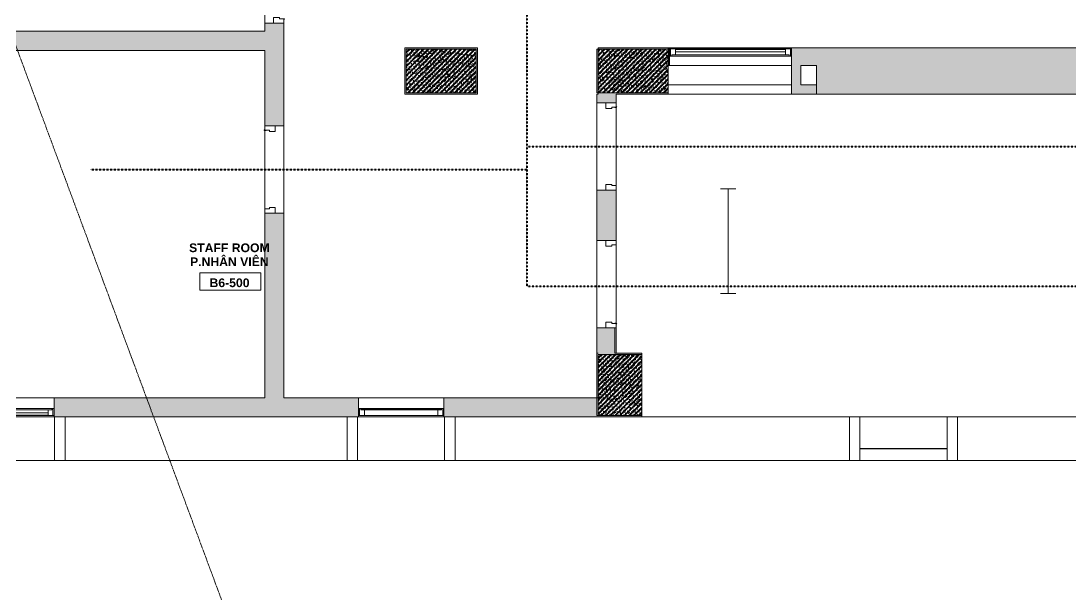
# Model space of a CAD drawing. Header units: millimetres. Extents: x -34669 to 32595, y 16058 to 152521.
# Drawn here: x -28502 to -16475, y 60153 to 66718 of the extents above; entities that cross this region are included whole.
import ezdxf

# ---------------------------------------------------------------- set-up
doc = ezdxf.new("R2010")
doc.units = ezdxf.units.MM
for name, pattern in [('Dash', [6.35, 3.175, -3.175]), ('dash 1-1', [2, 1, -1]), ('Double dash', [42.8625, 15.875, -4.7625, 6.35, -4.7625, 6.35, -4.7625])]:
    doc.linetypes.add(name, pattern=pattern)
for name, color, linetype, lineweight in [('A-AREA-IDEN', 2, 'Continuous', 9), ('A-DETL', 90, 'Continuous', 5), ('A-DETL-MBND', 5, 'Continuous', 5), ('A-DOOR', 31, 'Continuous', 5), ('A-FLOR', 192, 'Continuous', 5), ('A-GLAZ', 151, 'Continuous', 5), ('A-GLAZ-CURT', 52, 'Continuous', 5), ('A-GLAZ-CWMG', 51, 'Continuous', 5), ('A-GLAZ-HDLN', 1, 'Dash', 5), ('A-WALL', 113, 'Continuous', 5), ('A-WALL-PATT', 111, 'Continuous', 5), ('C-PROP-LINE', 91, 'Double dash', 9), ('S-COLS', 52, 'Continuous', 5)]:
    doc.layers.add(name, color=color, linetype=linetype, lineweight=lineweight)
doc.styles.add('Arial_B', font='arialbd.ttf', dxfattribs={"height": 100})

# ---------------------------------------------------------------- blocks, each defined once
blk = doc.blocks.new('M_Concrete-Rectangular-Column - C4 - 500 x 800mm-9522334-5th Traffic Floor Plan - Pedestrian')
at = {"layer": 'S-COLS'}
h = blk.add_hatch(dxfattribs=at)
h.set_pattern_fill('FP_12', color=256, style=0, pattern_type=2)
h.set_pattern_definition([(320, (-66147, -23689.933), (-5.57885, -63.763904), [6.667, -73.342]), (265, (-66147, -23689.93), (66.869514, 12.334876), [5.334, -58.674]), (10.451, (-66147.465, -23695.25), (61.29098, -51.43036), [5.667, -62.332]), (316.184, (-66129.22, -23689.93), (-14.71484, -94.87722), [10.001, -110.014]), (6.636, (-66130.45, -23697.84), (86.5993, -83.09115), [8.5, -93.497]), (261.184, (-66129.22, -23689.93), (86.59928, -83.09204), [8.001, -88.011]), (291, (-66133.665, -23698.823), (-35.792726, -53.064487), [6.668, -73.343]), (236, (-66133.665, -23698.82), (64.46546, -21.63066), [5.334, -58.674]), (341.451, (-66136.65, -23703.245), (28.672367, -74.69646), [5.667, -62.332]), (307.5, (-66147, -23689.933), (29.594271, -1.080413), [1.676, -56.286, 1.676, -57.887, -58.896]), (307.5, (-66147, -23689.933), (29.594271, -1.080413), [-117.526, 1.676, -57.22]), (277.5, (-66147, -23689.933), (35.063507, -23.386368), [1.676, -32.283, 1.676, -54.953, -22.447]), (277.5, (-66147, -23689.933), (35.063507, -23.386368), [-90.589, 1.676, -20.771]), (237.5, (-66147, -23670.108), (-2.005468, -47.456567), [1.676, -20.549, 1.676, -67.666, -92.011]), (237.5, (-66147, -23670.108), (-2.005468, -47.456567), [-91.567, 1.676, -90.335]), (227.5, (-66147, -23661.22), (8.89904, -51.844948), [1.676, -27.216, 1.676, -44.374, -65.342]), (227.5, (-66147, -23661.22), (8.89904, -51.844948), [-74.943, 1.676, -63.665]), (315, (-66147, -23689.933), (26.715908, 26.715908), []), (315, (-66136.11, -23689.933), (26.715908, 26.715908), [])])
h.paths.add_polyline_path([(-250, -400), (250, -400), (250, 400), (-250, 400)])
at = {"layer": 'S-COLS', "lineweight": 15}
for p, q in [((250, 400), (-250, 400)), ((-250, 400), (-250, -400)), ((250, -400), (250, 400)), ((-250, -400), (250, -400))]:
    blk.add_line(p, q, dxfattribs=at)
blk = doc.blocks.new('DP3-D402 - DP3-D402-9238602-5th Traffic Floor Plan - Pedestrian')
at = {"layer": 'A-DOOR'}
for p, q in [((-901, 110), (-950, 110)), ((-900, 108), (-900, 94)), ((-900, 94), (-897, 94)), ((-900, 60), (-900, 94)), ((-885, 60), (-900, 60)), ((-897, 94), (-897, 113)), ((-885, -10), (-885, 60)), ((900, 60), (885, 60)), ((885, 60), (885, -10)), ((897, 113), (897, 94)), ((897, 94), (900, 94)), ((900, 94), (900, 108)), ((900, 94), (900, 60)), ((950, 110), (901, 110)), ((-950, -10), (-885, -10)), ((885, -10), (950, -10))]:
    blk.add_line(p, q, dxfattribs=at)
for centre, radius, start, end in [((-900, 113), 3, 0, 249.3211), ((-900, 113), 3, 58.6638, 131.9935), ((-900, 113), 3, 58.6638, 131.9935), ((-900, 113), 3, 58.6638, 131.9935), ((-900, 113), 3, 58.6638, 131.9935), ((-900, 113), 3, 58.6638, 131.9935), ((-900, 113), 3, 58.6638, 131.9935), ((-900, 113), 3, 58.6638, 131.9935), ((-902, 108), 2.19, 3.0662, 59.0753), ((900, 113), 3, 290.6789, 180), ((900, 113), 3, 48.0065, 121.3362), ((900, 113), 3, 48.0065, 121.3362), ((900, 113), 3, 48.0065, 121.3362), ((900, 113), 3, 48.0065, 121.3362), ((900, 113), 3, 48.0065, 121.3362), ((900, 113), 3, 48.0065, 121.3362), ((900, 113), 3, 48.0065, 121.3362), ((902, 108), 2.19, 120.9247, 176.9338)]:
    blk.add_arc(centre, radius, start, end, dxfattribs=at)
blk = doc.blocks.new('DP3-D304 - DP3-D304-10885551-5th Traffic Floor Plan - Pedestrian')
at = {"layer": 'A-DOOR'}
for p, q in [((-450, 110), (-500, 110)), ((-450, 56), (-450, 110)), ((-435, 56), (-450, 56)), ((-435, -10), (-435, 56)), ((450, 56), (435, 56)), ((435, 56), (435, -10)), ((447, 113), (447, 94)), ((447, 94), (450, 94)), ((450, 94), (450, 108)), ((450, 94), (450, 56)), ((500, 110), (451, 110)), ((-500, -10), (-435, -10)), ((435, -10), (500, -10))]:
    blk.add_line(p, q, dxfattribs=at)
for centre, radius, start, end in [((450, 113), 3, 290.6789, 180), ((450, 113), 3, 48.0065, 121.3362), ((450, 113), 3, 48.0065, 121.3362), ((450, 113), 3, 48.0065, 121.3362), ((450, 113), 3, 48.0065, 121.3362), ((450, 113), 3, 48.0065, 121.3362), ((450, 113), 3, 48.0065, 121.3362), ((450, 113), 3, 48.0065, 121.3362), ((452, 108), 2.19, 120.9247, 176.9338)]:
    blk.add_arc(centre, radius, start, end, dxfattribs=at)
blk = doc.blocks.new('DP3-DF102 - DP3-DF102-9189611-5th Traffic Floor Plan - Pedestrian')
at = {"layer": 'A-DOOR'}
for p, q in [((-497, 10), (-438, 10)), ((-435, 7), (-435, -57)), ((435, -57), (435, 7)), ((438, 10), (497, 10)), ((-453, -110), (-497, -110)), ((-450, -63), (-450, -107)), ((-438, -60), (-447, -60)), ((447, -60), (438, -60)), ((447, -94), (447, -113)), ((450, -94), (447, -94)), ((450, -94), (450, -63)), ((450, -108), (450, -94)), ((497, -110), (453, -110))]:
    blk.add_line(p, q, dxfattribs=at)
for centre, radius, start, end in [((-497, 7), 3, 90, 180), ((-497, 7), 3, 90, 180), ((-438, 7), 3, 0, 90), ((-438, 7), 3, 0, 90), ((438, 7), 3, 90, 180), ((438, 7), 3, 90, 180), ((497, 7), 3, 0, 90), ((497, 7), 3, 0, 90), ((-497, -107), 3, 179.9639, 270), ((-497, -107), 3, 179.9639, 218.5508), ((-497, -107), 3, 231.4131, 270), ((-453, -107), 3, 270, 360), ((-453, -107), 3, 270, 0), ((-447, -63), 3, 90, 180), ((-438, -57), 3, 270, 0), ((-438, -57), 3, 270, 0), ((438, -57), 3, 180, 270), ((438, -57), 3, 180, 270), ((447, -63), 3, 0, 90), ((450, -113), 3, 180, 69.3211), ((450, -113), 3, 238.6638, 311.9935), ((450, -113), 3, 238.6638, 311.9935), ((450, -113), 3, 238.6638, 311.9935), ((450, -113), 3, 238.6638, 311.9935), ((450, -113), 3, 238.6638, 311.9935), ((450, -113), 3, 238.6638, 311.9935), ((450, -113), 3, 238.6638, 311.9935), ((453, -107), 3, 180, 270), ((453, -107), 3, 180, 270), ((452, -108), 2.19, 183.0662, 239.0753), ((497, -107), 3, 270, 0.0361), ((497, -107), 3, 270, 308.5869), ((497, -107), 3, 321.4492, 0.0361)]:
    blk.add_arc(centre, radius, start, end, dxfattribs=at)
blk = doc.blocks.new('DP3-DF102 - DP3-DF102-V10-5th Traffic Floor Plan - Pedestrian')
at = {"layer": 'A-DOOR'}
for p, q in [((-453, 110), (-497, 110)), ((-450, 63), (-450, 107)), ((-438, 60), (-447, 60)), ((-435, -7), (-435, 57)), ((435, 57), (435, -7)), ((447, 60), (438, 60)), ((447, 113), (447, 94)), ((447, 94), (450, 94)), ((450, 94), (450, 108)), ((450, 94), (450, 63)), ((497, 110), (453, 110)), ((500, 95), (500, 107)), ((-497, -10), (-438, -10)), ((438, -10), (497, -10))]:
    blk.add_line(p, q, dxfattribs=at)
for centre, radius, start, end in [((-497, 107), 3, 90, 180.0361), ((-497, 107), 3, 141.4492, 180.0361), ((-497, 107), 3, 90, 128.5869), ((-453, 107), 3, 0, 90), ((-453, 107), 3, 360, 90), ((-447, 63), 3, 180, 270), ((-438, 57), 3, 360, 90), ((-438, 57), 3, 360, 90), ((438, 57), 3, 90, 180), ((438, 57), 3, 90, 180), ((450, 113), 3, 290.6789, 180), ((447, 63), 3, 270, 360), ((450, 113), 3, 48.0065, 121.3362), ((450, 113), 3, 48.0065, 121.3362), ((450, 113), 3, 48.0065, 121.3362), ((450, 113), 3, 48.0065, 121.3362), ((450, 113), 3, 48.0065, 121.3362), ((450, 113), 3, 48.0065, 121.3362), ((450, 113), 3, 48.0065, 121.3362), ((452, 108), 2.19, 120.9247, 176.9338), ((453, 107), 3, 90, 180), ((453, 107), 3, 90, 180), ((497, 107), 3, 359.9639, 90), ((497, 107), 3, 51.4131, 90), ((497, 107), 3, 359.9639, 38.5508), ((-497, -7), 3, 180, 270), ((-497, -7), 3, 180, 270), ((-438, -7), 3, 270, 360), ((-438, -7), 3, 270, 360), ((438, -7), 3, 180, 270), ((438, -7), 3, 180, 270), ((497, -7), 3, 270, 360), ((497, -7), 3, 270, 0)]:
    blk.add_arc(centre, radius, start, end, dxfattribs=at)
blk = doc.blocks.new('VGU_CLUSTER_W5A - W5B - VGU_CLUSTER_W5A - W5B-8633904-5th Traffic Floor Plan - Pedestrian')
at = {"layer": 'A-GLAZ', "lineweight": 9}
for p, q in [((-1050, -12), (-1037, -12)), ((-1037, -95), (-1050, -95)), ((-1037, -12), (-1022, -12)), ((-1037, -95), (-1037, -12)), ((-1037, -12), (-1037, -95)), ((-981, -95), (-1037, -95)), ((-1022, -12), (-1022, -28)), ((-1022, -28), (-981, -28)), ((-1011, -21), (-951, -21)), ((-1011, -28), (-1011, -21)), ((-981, -28), (-1011, -28)), ((-981, -88), (-981, -28)), ((-981, -28), (-981, -95)), ((-951, -88), (-981, -88)), ((-951, -21), (-951, -88)), ((-951, -88), (-951, -63)), ((-951, -63), (-449, -63)), ((-449, -88), (-951, -88)), ((-449, -21), (-389, -21)), ((-449, -88), (-449, -21)), ((-449, -63), (-449, -88)), ((-419, -88), (-449, -88)), ((-419, -95), (-419, -28)), ((-419, -28), (-336, -28)), ((-389, -28), (-419, -28)), ((-419, -28), (-419, -88)), ((-336, -95), (-419, -95)), ((-389, -21), (-389, -28)), ((-336, -28), (-336, -95)), ((-336, -88), (-336, -63)), ((-336, -63), (981, -63)), ((981, -88), (-336, -88)), ((981, -28), (1022, -28)), ((981, -95), (981, -28)), ((981, -63), (981, -88)), ((1037, -95), (981, -95)), ((1022, -12), (1037, -12)), ((1022, -28), (1022, -12)), ((1037, -12), (1037, -95)), ((1037, -12), (1050, -12)), ((1037, -95), (1037, -12)), ((1050, -95), (1037, -95))]:
    blk.add_line(p, q, dxfattribs=at)
at = {"layer": 'A-GLAZ'}
for p, q in [((-1022, -12), (1022, -12)), ((-419, -95), (-981, -95)), ((-951, -21), (-449, -21)), ((-336, -28), (981, -28)), ((981, -95), (-336, -95))]:
    blk.add_line(p, q, dxfattribs=at)
at = {"layer": 'A-GLAZ-HDLN'}
for p, q in [((-449, -95), (-951, -95)), ((-898, -95), (-951, -95)), ((-700, -95), (-713, -95)), ((-687, -95), (-700, -95))]:
    blk.add_line(p, q, dxfattribs=at)
blk = doc.blocks.new('VGU_CLUSTER_W1C - W2C - VGU_CLUSTER_W2C-8584645-5th Traffic Floor Plan - Pedestrian')
at = {"layer": 'A-GLAZ', "lineweight": 9}
for p, q in [((-477, 95), (-490, 95)), ((-490, 12), (-477, 12)), ((-477, 95), (-477, 12)), ((-421, 95), (-477, 95)), ((-477, 12), (-477, 95)), ((-477, 12), (-462, 12)), ((-462, 12), (-462, 28)), ((-462, 28), (-421, 28)), ((-421, 28), (-451, 28)), ((-451, 28), (-451, 21)), ((-451, 21), (-391, 21)), ((-391, 21), (-391, 28)), ((391, 28), (391, 21)), ((391, 21), (451, 21)), ((477, 95), (421, 95)), ((421, 28), (462, 28)), ((451, 28), (421, 28)), ((451, 21), (451, 28)), ((462, 28), (462, 12)), ((462, 12), (477, 12)), ((477, 12), (477, 95)), ((490, 95), (477, 95)), ((477, 95), (477, 12)), ((477, 12), (490, 12))]:
    blk.add_line(p, q, dxfattribs=at)
at = {"layer": 'A-GLAZ'}
for p, q in [((-462, 12), (462, 12)), ((-421, 95), (421, 95)), ((-421, 95), (-421, 28)), ((421, 28), (-421, 28)), ((-391, 21), (391, 21)), ((421, 95), (421, 28))]:
    blk.add_line(p, q, dxfattribs=at)
blk = doc.blocks.new('Rectangular Mullion - 120 x 500-11998954-5th Traffic Floor Plan - Pedestrian')
at = {"layer": 'A-DETL-MBND'}
blk.add_line((-22473, 61682), (-23530, 61682), dxfattribs=at)
blk = doc.blocks.new('Rectangular Mullion - 120 x 500-11998955-5th Traffic Floor Plan - Pedestrian')
at = {"layer": 'A-DETL-MBND'}
blk.add_line((-25823, 61682), (-27997, 61682), dxfattribs=at)
blk = doc.blocks.new('Rectangular Mullion - 120 x 500-V27-5th Traffic Floor Plan - Pedestrian')
at = {"layer": 'A-DETL-MBND'}
blk.add_line((-24767, 61682), (-25823, 61682), dxfattribs=at)
blk = doc.blocks.new('Rectangular Mullion - 120 x 500-11998957-5th Traffic Floor Plan - Pedestrian')
at = {"layer": 'A-DETL-MBND'}
for p, q in [((-21390, 62182), (-20069, 62182)), ((-20069, 61682), (-22473, 61682))]:
    blk.add_line(p, q, dxfattribs=at)
blk = doc.blocks.new('Rectangular Mullion - 120 x 500-11998958-5th Traffic Floor Plan - Pedestrian')
at = {"layer": 'A-DETL-MBND'}
for p, q in [((-17775, 62182), (-15815, 62182)), ((-15815, 61682), (-17775, 61682))]:
    blk.add_line(p, q, dxfattribs=at)
blk = doc.blocks.new('Rectangular Mullion - 120 x 500-V28-5th Traffic Floor Plan - Pedestrian')
at = {"layer": 'A-DETL-MBND'}
blk.add_line((-18892, 62182), (-17895, 62182), dxfattribs=at)
blk = doc.blocks.new('Rectangular Mullion - 120 x 500-11998959-5th Traffic Floor Plan - Pedestrian')
at = {"layer": 'A-DETL-MBND'}
for p, q in [((-15815, 62182), (-14758, 62182)), ((-14758, 61682), (-15815, 61682))]:
    blk.add_line(p, q, dxfattribs=at)
blk = doc.blocks.new('Rectangular Mullion - TWOG-PROFILE-Mullion-120X500-10228347-5th Traffic Floor Plan - Pedestrian')
at = {"layer": 'A-GLAZ-CWMG'}
for p, q in [((-28123, 62182), (-30223, 62182)), ((-30230, 61682), (-28117, 61682))]:
    blk.add_line(p, q, dxfattribs=at)
blk = doc.blocks.new('Rectangular Mullion - TWOG-PROFILE-Mullion-120X500-10228256-5th Traffic Floor Plan - Pedestrian')
at = {"layer": 'A-GLAZ-CWMG'}
for p, q in [((-60, -250), (-60, 250)), ((-60, 250), (60, 250)), ((60, 250), (60, -250)), ((60, -250), (-60, -250))]:
    blk.add_line(p, q, dxfattribs=at)
blk = doc.blocks.new('Rectangular Mullion - TWOG-PROFILE-Mullion-120X500-10227436-5th Traffic Floor Plan - Pedestrian')
at = {"layer": 'A-GLAZ-CWMG'}
for p, q in [((-60, -250), (-60, 250)), ((-60, 250), (60, 250)), ((60, 250), (60, -250)), ((60, -250), (-60, -250))]:
    blk.add_line(p, q, dxfattribs=at)
blk = doc.blocks.new('Rectangular Mullion - TWOG-PROFILE-Mullion-120X500-10228359-5th Traffic Floor Plan - Pedestrian')
at = {"layer": 'A-GLAZ-CWMG'}
for p, q in [((-23658, 62182), (-24638, 62182)), ((-24647, 61682), (-23650, 61682))]:
    blk.add_line(p, q, dxfattribs=at)
blk = doc.blocks.new('Louver panel - Louver panel-11999968-5th Traffic Floor Plan - Pedestrian')
at = {"layer": 'A-GLAZ-CURT'}
for p, q in [((-498.5, -110), (498.5, -110)), ((498.5, -115), (-498.5, -115)), ((498.5, -250), (-498.5, -250))]:
    blk.add_line(p, q, dxfattribs=at)
blk = doc.blocks.new('LIGHTING - SINGLE SURFACE MOUNTED - L1-10246842-5th Traffic Floor Plan - Pedestrian')
at = {"layer": 'A-DETL-MBND', "color": 7}
for p, q in [((87.5, 600), (-87.5, 600)), ((87.5, 600), (-87.5, 600)), ((87.5, 600), (-87.5, 600)), ((0, 600), (0, -600)), ((0, 600), (0, -600)), ((87.5, -600), (-87.5, -600)), ((-87.5, -600), (87.5, -600)), ((-87.5, -600), (87.5, -600))]:
    blk.add_line(p, q, dxfattribs=at)
blk = doc.blocks.new('M_Concrete-Rectangular-Column - C4 - 500 x 800mm-V38-5th Traffic Floor Plan - Pedestrian')
at = {"layer": 'S-COLS'}
h = blk.add_hatch(dxfattribs=at)
h.set_pattern_fill('FP_21', color=256, style=0, pattern_type=2)
h.set_pattern_definition([(320, (-66147, -21489.937), (-5.57885, -63.763904), [6.667, -73.342]), (265, (-66147, -21489.94), (66.869514, 12.334876), [5.334, -58.674]), (10.451, (-66147.465, -21495.25), (61.29098, -51.43036), [5.667, -62.332]), (316.184, (-66129.22, -21489.94), (-14.71484, -94.87722), [10.001, -110.014]), (6.636, (-66130.45, -21497.84), (86.5993, -83.09115), [8.5, -93.497]), (261.184, (-66129.22, -21489.94), (86.59928, -83.09204), [8.001, -88.011]), (291, (-66133.665, -21498.827), (-35.792726, -53.064487), [6.668, -73.343]), (236, (-66133.665, -21498.83), (64.46546, -21.63066), [5.334, -58.674]), (341.451, (-66136.65, -21503.25), (28.672367, -74.69646), [5.667, -62.332]), (307.5, (-66147, -21489.937), (29.594271, -1.080413), [1.676, -56.286, 1.676, -57.887, -58.896]), (307.5, (-66147, -21489.937), (29.594271, -1.080413), [-117.526, 1.676, -57.22]), (277.5, (-66147, -21489.937), (35.063507, -23.386368), [1.676, -32.283, 1.676, -54.953, -22.447]), (277.5, (-66147, -21489.937), (35.063507, -23.386368), [-90.589, 1.676, -20.771]), (237.5, (-66147, -21470.113), (-2.005468, -47.456567), [1.676, -20.549, 1.676, -67.666, -92.011]), (237.5, (-66147, -21470.113), (-2.005468, -47.456567), [-91.567, 1.676, -90.335]), (227.5, (-66147, -21461.223), (8.89904, -51.844948), [1.676, -27.216, 1.676, -44.374, -65.342]), (227.5, (-66147, -21461.223), (8.89904, -51.844948), [-74.943, 1.676, -63.665]), (315, (-66147, -21489.937), (26.715908, 26.715908), []), (315, (-66136.11, -21489.937), (26.715908, 26.715908), [])])
h.paths.add_polyline_path([(-250, 359), (-250, -400), (250, -400), (250, 400), (-250, 400)])
at = {"layer": 'S-COLS', "lineweight": 15}
for p, q in [((250, 400), (-250, 400)), ((-250, 400), (-250, -400)), ((250, -400), (250, 400)), ((-250, -400), (250, -400))]:
    blk.add_line(p, q, dxfattribs=at)
blk = doc.blocks.new('VGU_CLUSTER_W6 - VGU_CLUSTER_W6-12293568-5th Traffic Floor Plan - Pedestrian')
at = {"layer": 'A-GLAZ', "lineweight": 9}
for p, q in [((-687, 88), (-700, 88)), ((-700, 5), (-687, 5)), ((-687, 88), (-687, 5)), ((-631, 88), (-687, 88)), ((-687, 5), (-687, 88)), ((-687, 5), (-672, 5)), ((-672, 5), (-672, 21)), ((-672, 21), (-631, 21)), ((-631, 21), (-631, 88)), ((631, 81), (-631, 81)), ((-631, 81), (-631, 56)), ((-631, 56), (631, 56)), ((687, 88), (631, 88)), ((631, 88), (631, 21)), ((631, 56), (631, 81)), ((631, 21), (672, 21)), ((672, 21), (672, 5)), ((672, 5), (687, 5)), ((687, 5), (687, 88)), ((700, 88), (687, 88)), ((687, 88), (687, 5)), ((687, 5), (700, 5))]:
    blk.add_line(p, q, dxfattribs=at)
at = {"layer": 'A-GLAZ'}
for p, q in [((-672, 5), (672, 5)), ((631, 88), (-631, 88)), ((-631, 21), (631, 21))]:
    blk.add_line(p, q, dxfattribs=at)
at = {"layer": 'A-GLAZ-HDLN'}
for p in [(-71, 5), (71, 5)]:
    blk.add_line(p, (0, 5), dxfattribs=at)
blk = doc.blocks.new('Family - ___-11746783-5th Traffic Floor Plan - Pedestrian')
at = {"layer": 'C-PROP-LINE'}
blk.add_line((-9861, 16058), (-34669, 82887), dxfattribs=at)
blk = doc.blocks.new('Room Tag - Room Tag-8377849-5th Traffic Floor Plan - Pedestrian')
at = {"layer": 'A-AREA-IDEN'}
for p, q in [((-7, -0.80625), (-7, -4.80625)), ((-7, -0.80625), (7, -0.80625)), ((7, -0.80625), (7, -4.80625)), ((-7, -4.80625), (7, -4.80625))]:
    blk.add_line(p, q, dxfattribs=at)

msp = doc.modelspace()

# ---------------------------------------------------------------- hatches: boundary and pattern name
at = {"layer": 'A-WALL-PATT'}
h = msp.add_hatch(color=256, dxfattribs=at)
h.paths.add_polyline_path([(-25490, 62402), (-25490, 64517), (-25710, 64517), (-25710, 62402)])
h.paths.add_polyline_path([(-25490, 65517), (-25490, 66692), (-25710, 66692), (-25710, 65517)])
h.paths.add_polyline_path([(-25490, 68592), (-25490, 68712), (-25710, 68712), (-25710, 68592)])
for points in [[(-25710, 66382), (-25710, 66602), (-29585, 66602), (-29585, 66382), (-26474, 66382)], [(-24105, 66397), (-23275, 66397), (-23275, 66412), (-24105, 66412)], [(-24105, 65897), (-24090, 65897), (-24090, 66397), (-24105, 66397)], [(-23275, 65882), (-23275, 66397), (-23290, 66397), (-23290, 65882)], [(-21905, 65897), (-21890, 65897), (-21890, 66397), (-21905, 66397)], [(-21849, 66397), (-21090, 66397), (-21090, 66412), (-21890, 66412), (-21890, 66397)], [(-14690, 65882), (-14690, 66412), (-19390, 66412), (-19390, 65882), (-14911, 65882)], [(-19570, 66207), (-19675, 66207), (-19675, 65987), (-19570, 65987)], [(-19675, 65882), (-19390, 65882), (-19390, 65987), (-19675, 65987)], [(-24105, 65882), (-23290, 65882), (-23290, 65897), (-24105, 65897)], [(-21849, 65882), (-21090, 65882), (-21090, 65897), (-21890, 65897), (-21890, 65882)], [(-21890, 62912), (-21700, 62912), (-21700, 63202), (-21905, 63202), (-21905, 62912)], [(-21890, 62402), (-21890, 62912), (-21905, 62912), (-21905, 62402)], [(-21849, 62897), (-21390, 62897), (-21390, 62912), (-21890, 62912), (-21890, 62897)], [(-21905, 62182), (-21390, 62182), (-21390, 62197), (-21905, 62197)]]:
    msp.add_hatch(color=256, dxfattribs=at).paths.add_polyline_path(points)
h = msp.add_hatch(color=256, dxfattribs=at)
h.paths.add_polyline_path([(-19536, 66207), (-19390, 66207), (-19390, 66412), (-19675, 66412), (-19675, 66207), (-19570, 66207)])
h.paths.add_polyline_path([(-21075, 66207), (-21075, 66412), (-21082, 66412), (-21082, 66207)])
h = msp.add_hatch(color=256, dxfattribs=at)
h.paths.add_polyline_path([(-21905, 64202), (-21685, 64202), (-21685, 64782), (-21905, 64782)])
h.paths.add_polyline_path([(-21890, 65782), (-21685, 65782), (-21685, 65882), (-21905, 65882), (-21905, 65782)])
h = msp.add_hatch(color=256, dxfattribs=at)
h.paths.add_polyline_path([(-23005, 62182), (-21905, 62182), (-21905, 62402), (-23658, 62402), (-23658, 62182)])
h.paths.add_polyline_path([(-24638, 62182), (-24638, 62402), (-28123, 62402), (-28123, 62182), (-25490, 62182)])
h.paths.add_polyline_path([(-32255, 62182), (-30223, 62182), (-30223, 62402), (-32290, 62402), (-32290, 62182)])
at = {"layer": 'S-COLS'}
h = msp.add_hatch(dxfattribs=at)
h.set_pattern_fill('FP_1', color=256, style=0, pattern_type=2)
h.set_pattern_definition([(50, (0, 0), (63.763904, -5.57885), [6.668, -73.343]), (355, (0, 0), (-12.334876, 66.869514), [5.334, -58.674]), (100.451, (5.314, -0.465), (51.43036, 61.29098), [5.667, -62.332]), (46.184, (0, 17.78), (94.87722, -14.71484), [10.001, -110.014]), (96.636, (7.91, 16.55), (83.09115, 86.5993), [8.5, -93.497]), (351.184, (0, 17.78), (83.09204, 86.59928), [8.001, -88.011]), (21, (8.89, 13.335), (53.064487, -35.792726), [6.667, -73.342]), (326, (8.89, 13.335), (21.63066, 64.46546), [5.334, -58.674]), (71.451, (13.31, 10.35), (74.69646, 28.672367), [5.667, -62.332]), (37.5, (0, 0), (1.080413, 29.594271), [1.676, -56.286, 1.676, -57.887, -58.896]), (37.5, (0, 0), (1.080413, 29.594271), [-117.526, 1.676, -57.22]), (7.5, (0, 0), (23.386368, 35.063507), [1.676, -32.283, 1.676, -54.953, -22.447]), (7.5, (0, 0), (23.386368, 35.063507), [-90.589, 1.676, -20.771]), (327.5, (-19.825, 0), (47.456567, -2.005468), [1.676, -20.549, 1.676, -67.666, -92.011]), (327.5, (-19.825, 0), (47.456567, -2.005468), [-91.567, 1.676, -90.335]), (317.5, (-28.715, 0), (51.844948, 8.89904), [1.676, -27.216, 1.676, -44.374, -65.342]), (317.5, (-28.715, 0), (51.844948, 8.89904), [-74.943, 1.676, -63.665]), (45, (0, 0), (-26.715908, 26.715908), []), (45, (0, 10.89), (-26.715908, 26.715908), [])])
h.paths.add_polyline_path([(-21890, 62197), (-21390, 62197), (-21390, 62897), (-21890, 62897)])

# ---------------------------------------------------------------- linework, layer by layer
at = {"layer": 'A-DETL', "linetype": 'dash 1-1', "lineweight": 40}
for p, q in [((-22710, 67642), (-22710, 63682)), ((-22710, 65282), (-4710, 65282)), ((-27710, 65017), (-22710, 65017)), ((-22710, 63682), (-7210, 63682))]:
    msp.add_line(p, q, dxfattribs=at)
at = {"layer": 'A-DETL-MBND'}
msp.add_line((-21082, 66397), (-21090, 66397), dxfattribs=at)
at = {"layer": 'A-FLOR'}
for p, q in [((-21090, 66412), (-21082, 66412)), ((-21685, 65779), (-21685, 65782)), ((-21685, 65733), (-21685, 65735)), ((-21685, 64829), (-21685, 65729)), ((-25710, 65464), (-25710, 64567)), ((-21685, 64782), (-21685, 64785)), ((-21685, 64199), (-21685, 64202)), ((-21685, 63255), (-21685, 64155)), ((-21685, 63249), (-21685, 63251)), ((-21685, 62912), (-21685, 63202))]:
    msp.add_line(p, q, dxfattribs=at)
at = {"layer": 'A-WALL'}
for p, q in [((-25710, 66692), (-25710, 68592)), ((-21075, 66412), (-19675, 66412)), ((-19675, 66207), (-21075, 66207)), ((-21090, 65987), (-19675, 65987)), ((-19675, 65882), (-21090, 65882)), ((-21905, 64782), (-21905, 65782)), ((-25490, 65517), (-25490, 64517)), ((-21905, 63202), (-21905, 64202)), ((-21685, 63202), (-21688, 63202)), ((-21685, 63205), (-21685, 63202)), ((-30223, 62402), (-28123, 62402)), ((-24638, 62402), (-23658, 62402)), ((-28123, 62182), (-30223, 62182)), ((-23658, 62182), (-24638, 62182))]:
    msp.add_line(p, q, dxfattribs=at)
at = {"layer": 'A-WALL', "lineweight": 15}
for p, q in [((-25710, 66692), (-25710, 66602)), ((-25490, 66692), (-25710, 66692)), ((-25490, 65517), (-25490, 66692)), ((-25710, 66602), (-32070, 66602)), ((-23275, 66412), (-24105, 66412)), ((-24105, 66412), (-24105, 65882)), ((-23275, 65882), (-23275, 66412)), ((-21905, 66397), (-21905, 65897)), ((-21890, 66397), (-21905, 66397)), ((-21090, 66412), (-21890, 66412)), ((-21890, 66412), (-21890, 66397)), ((-21090, 66397), (-21090, 66412)), ((-21075, 66412), (-21082, 66412)), ((-21082, 66412), (-21082, 66207)), ((-21075, 66207), (-21075, 66412)), ((-19390, 66412), (-19675, 66412)), ((-19675, 66412), (-19675, 65882)), ((-7690, 66412), (-19390, 66412)), ((-29585, 66382), (-25710, 66382)), ((-25710, 66382), (-25710, 65517)), ((-21082, 66207), (-21075, 66207)), ((-19570, 66207), (-19390, 66207)), ((-19570, 65987), (-19570, 66207)), ((-19390, 65882), (-19390, 66207)), ((-19390, 65987), (-19570, 65987)), ((-24105, 65882), (-23275, 65882)), ((-21905, 65897), (-21890, 65897)), ((-21890, 65882), (-21905, 65882)), ((-21905, 65882), (-21905, 65782)), ((-21890, 65897), (-21890, 65882)), ((-21685, 65782), (-21685, 65882)), ((-21685, 65882), (-21090, 65882)), ((-21090, 65882), (-21090, 65897)), ((-19675, 65882), (-19390, 65882)), ((-19390, 65882), (-7690, 65882)), ((-21905, 65782), (-21685, 65782)), ((-25710, 65517), (-25490, 65517)), ((-21685, 64782), (-21905, 64782)), ((-21905, 64782), (-21905, 64202)), ((-21685, 64202), (-21685, 64782)), ((-25710, 64517), (-25710, 62402)), ((-25490, 64517), (-25710, 64517)), ((-25490, 62402), (-25490, 64517)), ((-21905, 64202), (-21685, 64202)), ((-21905, 63202), (-21905, 62197)), ((-21700, 63202), (-21905, 63202)), ((-21700, 62912), (-21700, 63202)), ((-21890, 62912), (-21905, 62912)), ((-21390, 62912), (-21700, 62912)), ((-21390, 62897), (-21390, 62912)), ((-21890, 62402), (-21890, 62897)), ((-21890, 62897), (-21390, 62897)), ((-25710, 62402), (-28123, 62402)), ((-28123, 62402), (-28123, 62182)), ((-24638, 62402), (-25490, 62402)), ((-24638, 62182), (-24638, 62402)), ((-21890, 62402), (-23658, 62402)), ((-23658, 62402), (-23658, 62182)), ((-28123, 62182), (-24638, 62182)), ((-23658, 62182), (-21390, 62182)), ((-21390, 62197), (-21905, 62197)), ((-21390, 62182), (-21390, 62197))]:
    msp.add_line(p, q, dxfattribs=at)
at = {"layer": 'S-COLS', "lineweight": 15}
for p, q in [((-21390, 62897), (-21890, 62897)), ((-21890, 62897), (-21890, 62197)), ((-21390, 62197), (-21390, 62897)), ((-21890, 62197), (-21390, 62197))]:
    msp.add_line(p, q, dxfattribs=at)

# ---------------------------------------------------------------- block references
at = {"layer": 'A-AREA-IDEN', "xscale": 49.99999999999998, "yscale": 49.99999999999998, "zscale": 49.99999999999998}
msp.add_blockref('Room Tag - Room Tag-8377849-5th Traffic Floor Plan - Pedestrian', (-26104, 63873), dxfattribs=at)
at = {"layer": 'A-DETL-MBND', "color": 7}
msp.add_blockref('LIGHTING - SINGLE SURFACE MOUNTED - L1-10246842-5th Traffic Floor Plan - Pedestrian', (-20403, 64197), dxfattribs=at)
at = {"layer": 'A-DETL-MBND'}
for name, p in [('Rectangular Mullion - 120 x 500-11998957-5th Traffic Floor Plan - Pedestrian', (0, 0)), ('Rectangular Mullion - 120 x 500-11998959-5th Traffic Floor Plan - Pedestrian', (-4254, 0)), ('Rectangular Mullion - 120 x 500-V28-5th Traffic Floor Plan - Pedestrian', (0, 0)), ('Rectangular Mullion - 120 x 500-11998958-5th Traffic Floor Plan - Pedestrian', (0, 0)), ('Rectangular Mullion - 120 x 500-11998955-5th Traffic Floor Plan - Pedestrian', (0, 0)), ('Rectangular Mullion - 120 x 500-V27-5th Traffic Floor Plan - Pedestrian', (0, 0)), ('Rectangular Mullion - 120 x 500-11998954-5th Traffic Floor Plan - Pedestrian', (0, 0))]:
    msp.add_blockref(name, p, dxfattribs=at)
at = {"layer": 'A-DOOR'}
for name, p, rotation in [('DP3-D402 - DP3-D402-9238602-5th Traffic Floor Plan - Pedestrian', (-25600, 67642), 270), ('DP3-DF102 - DP3-DF102-9189611-5th Traffic Floor Plan - Pedestrian', (-21795, 65282), 89.99999999999991), ('DP3-D304 - DP3-D304-10885551-5th Traffic Floor Plan - Pedestrian', (-25600, 65017), 90), ('DP3-DF102 - DP3-DF102-V10-5th Traffic Floor Plan - Pedestrian', (-21795, 63702), 269.9999999999999)]:
    msp.add_blockref(name, p, dxfattribs=dict(at, rotation=rotation))
at = {"layer": 'A-GLAZ'}
msp.add_blockref('VGU_CLUSTER_W6 - VGU_CLUSTER_W6-12293568-5th Traffic Floor Plan - Pedestrian', (-20375, 66310), dxfattribs=at)
at = {"layer": 'A-GLAZ', "rotation": 180}
msp.add_blockref('VGU_CLUSTER_W1C - W2C - VGU_CLUSTER_W2C-8584645-5th Traffic Floor Plan - Pedestrian', (-24148, 62292), dxfattribs=at)
at = {"layer": 'A-GLAZ-CURT'}
msp.add_blockref('Louver panel - Louver panel-11999968-5th Traffic Floor Plan - Pedestrian', (-18394, 61932), dxfattribs=at)
at = {"layer": 'A-GLAZ-CWMG'}
for name in ['Rectangular Mullion - TWOG-PROFILE-Mullion-120X500-10228347-5th Traffic Floor Plan - Pedestrian', 'Rectangular Mullion - TWOG-PROFILE-Mullion-120X500-10228359-5th Traffic Floor Plan - Pedestrian']:
    msp.add_blockref(name, (0, 0), dxfattribs=at)
at = {"layer": 'A-GLAZ-CWMG', "extrusion": (0, 0, -1), "rotation": 180}
for name, p in [('Rectangular Mullion - TWOG-PROFILE-Mullion-120X500-10228256-5th Traffic Floor Plan - Pedestrian', (28057, 61932)), ('Rectangular Mullion - TWOG-PROFILE-Mullion-120X500-10228256-5th Traffic Floor Plan - Pedestrian', (24707, 61932)), ('Rectangular Mullion - TWOG-PROFILE-Mullion-120X500-10228256-5th Traffic Floor Plan - Pedestrian', (23590, 61932)), ('Rectangular Mullion - TWOG-PROFILE-Mullion-120X500-10227436-5th Traffic Floor Plan - Pedestrian', (18952, 61932)), ('Rectangular Mullion - TWOG-PROFILE-Mullion-120X500-10227436-5th Traffic Floor Plan - Pedestrian', (17835, 61932))]:
    msp.add_blockref(name, p, dxfattribs=at)
at = {"layer": 'A-GLAZ-HDLN'}
msp.add_blockref('VGU_CLUSTER_W5A - W5B - VGU_CLUSTER_W5A - W5B-8633904-5th Traffic Floor Plan - Pedestrian', (-29173, 62292), dxfattribs=at)
at = {"layer": 'C-PROP-LINE'}
msp.add_blockref('Family - ___-11746783-5th Traffic Floor Plan - Pedestrian', (0, 0), dxfattribs=at)
at = {"layer": 'S-COLS', "lineweight": 15, "rotation": 89.99999999999999}
for name, p in [('M_Concrete-Rectangular-Column - C4 - 500 x 800mm-9522334-5th Traffic Floor Plan - Pedestrian', (-23690, 66147)), ('M_Concrete-Rectangular-Column - C4 - 500 x 800mm-V38-5th Traffic Floor Plan - Pedestrian', (-21490, 66147))]:
    msp.add_blockref(name, p, dxfattribs=at)

# ---------------------------------------------------------------- texts
at = {"layer": 'A-AREA-IDEN', "char_height": 100, "attachment_point": 1, "style": 'Arial_B'}
for s, insert, width in [('STAFF ROOM', (-26577, 64170), 1142.4), ('P.NHÂN VIÊN', (-26566, 64010), 1114.35), ('B6-500', (-26343, 63769), 565.19)]:
    msp.add_mtext(s, dxfattribs=dict(at, insert=insert, width=width))

doc.saveas('drawing.dxf')
